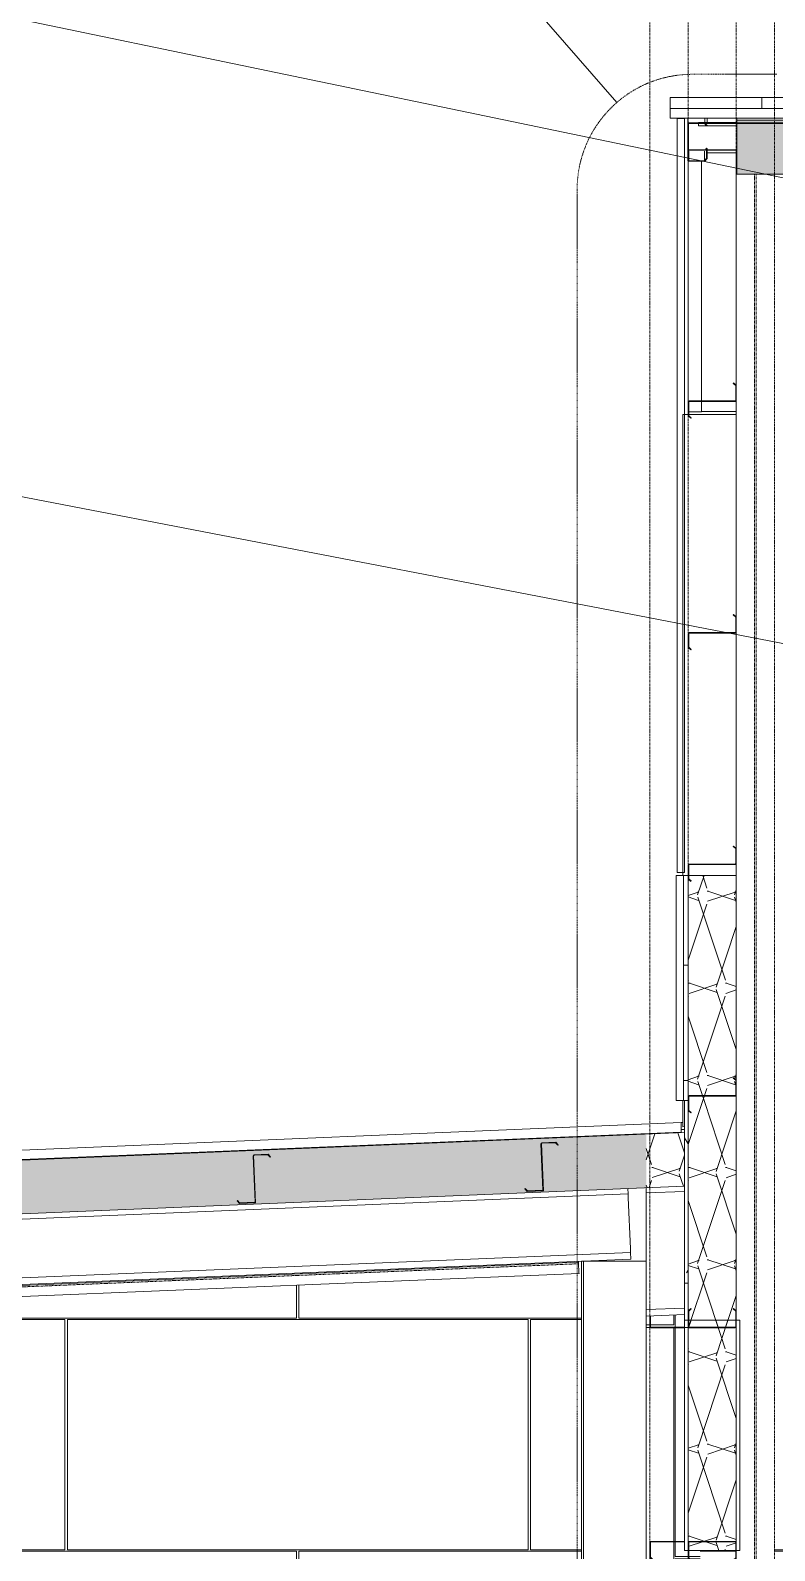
# Model space of a CAD drawing. Header units: inches. Extents: x 21386 to 98862, y -290 to 853.
# Drawn here: x 22644.3 to 22799.4, y 98.2 to 415 of the extents above; entities that cross this region are included whole.
import ezdxf

# ---------------------------------------------------------------- set-up
doc = ezdxf.new("R2010")
doc.units = ezdxf.units.IN
doc.header["$MEASUREMENT"] = 0
for name, pattern in [('Dash Dot 3_16_', [0.3125, 0.1875, -0.0625, 0, -0.0625]), ('Grid Line 1_2_', [0.875, 0.5, -0.125, 0.125, -0.125]), ('Hidden 1_8_', [0.1875, 0.125, -0.0625])]:
    doc.linetypes.add(name, pattern=pattern)
for name, color, linetype, lineweight in [('A-ANNO-IDEN', 131, 'Continuous', 9), ('A-ANNO-SYMB', 150, 'Continuous', 9), ('A-CLNG', 13, 'Continuous', 13), ('A-CLNG-PATT', 13, 'Continuous', 25), ('A-GLAZ-CWMG', 51, 'Continuous', 13), ('A-ROOF', 132, 'Continuous', 13), ('A-ROOF-PATT', 132, 'Continuous', 13), ('A-WALL', 113, 'Continuous', 13), ('A-WALL-PATT', 111, 'Continuous', 25), ('I-WALL', 2, 'Continuous', 13), ('S-BEAM', 12, 'Continuous', 13), ('S-COLS', 52, 'Continuous', 13), ('S-GRID', 1, 'Continuous', 9)]:
    doc.layers.add(name, color=color, linetype=linetype, lineweight=lineweight)
pattern_1 = [(45, (22097.104, 100.19), (-19.00703, 19.00703), []), (45, (22097.104, 128.99), (-19.00703, 19.00703), [])]
pattern_2 = [(161.57, (22098.064, 101.149), (-7.6802237, -0.0009796), [0, -54.643, 6.067, 0]), (18.43, (22096.144, 101.149), (-7.6802237, 0.0009796), [0, -54.643, 6.067, 0]), (108.43, (22098.064, 101.149), (3.8382953, -19.2013653), [18.211, -42.499]), (71.57, (22096.144, 101.149), (3.8382953, 19.2013653), [18.211, -42.499])]

# ---------------------------------------------------------------- blocks, each defined once
blk = doc.blocks.new('W-Wide Flange - 2_-3_ deep-1401636-Building Section - East_West looking North')
at = {"layer": 'S-BEAM', "color": 8, "lineweight": 9}
for p, q in [((22772.64, 173.87), (22772.64, 172.76)), ((22772.64, 172.76), (22780.64, 173.1)), ((22772.64, 171.87), (22772.64, 149.35)), ((22772.64, 148.46), (22780.64, 148.79)), ((22772.64, 148.46), (22772.64, 147.1)), ((22772.64, 147.1), (22780.64, 147.43))]:
    blk.add_line(p, q, dxfattribs=at)
at = {"layer": 'S-BEAM', "color": 8, "lineweight": 9, "flags": 128}
for points in [[(22772.64, 172.76), (22772.64, 172.74), (22772.64, 172.67), (22772.64, 172.57), (22772.64, 172.43), (22772.64, 172.26), (22772.64, 172.07), (22772.64, 171.87)], [(22772.64, 149.35), (22772.64, 149.15), (22772.64, 148.97), (22772.64, 148.8), (22772.64, 148.66), (22772.64, 148.55), (22772.64, 148.48), (22772.64, 148.46)]]:
    blk.add_lwpolyline(points, dxfattribs=at)
blk = doc.blocks.new('Girt_C - 10_D-1401750-Building Section - East_West looking North')
at = {"layer": 'S-BEAM', "lineweight": 9}
h = blk.add_hatch(dxfattribs=at)
h.set_pattern_fill('FP_1', color=8, style=0, pattern_type=2)
h.set_pattern_definition(pattern_1)
h.paths.add_polyline_path([(22781.97, 96.2), (22782.04, 96.28), (22781.5, 96.73), (22781.5, 100), (22781.39, 99.99), (22781.39, 96.68)], flags=0)
h.paths.add_polyline_path([(22790.82, 96.2), (22791.39, 96.68), (22791.39, 99.99), (22791.28, 100), (22791.28, 96.73), (22790.75, 96.28)], flags=0)
h.paths.add_polyline_path([(22784.52, 100.07), (22791.2, 100.07), (22791.2, 100.18), (22781.58, 100.18), (22781.58, 100.07)], flags=0)
at = {"layer": 'S-BEAM', "color": 7}
for p, q in [((22781.39, 99.99), (22781.39, 96.68)), ((22781.5, 96.73), (22781.5, 100)), ((22791.2, 100.18), (22781.58, 100.18)), ((22781.58, 100.07), (22791.2, 100.07)), ((22791.28, 100), (22791.28, 96.73)), ((22791.39, 96.68), (22791.39, 99.99)), ((22781.39, 96.68), (22781.97, 96.2)), ((22781.5, 96.73), (22782.04, 96.28)), ((22781.97, 96.2), (22782.04, 96.28)), ((22791.28, 96.73), (22790.75, 96.28)), ((22790.75, 96.28), (22790.82, 96.2)), ((22791.39, 96.68), (22790.82, 96.2))]:
    blk.add_line(p, q, dxfattribs=at)
for centre, radius, start, end in [((22781.58, 99.99), 0.188, 90, 180), ((22781.58, 99.99), 0.0782, 90, 176.9576), ((22791.2, 99.99), 0.188, 0, 90), ((22791.2, 99.99), 0.0782, 2.1227, 90)]:
    blk.add_arc(centre, radius, start, end, dxfattribs=at)
blk = doc.blocks.new('Girt_C - 8_D-1987918-Building Section - East_West looking North')
at = {"layer": 'S-BEAM', "color": 8, "lineweight": 9}
for p, q in [((22781.39, 395.55), (22781.39, 395.69)), ((22785.06, 390.13), (22781.44, 390.13)), ((22785, 390.06), (22781.44, 390.06)), ((22791.52, 390.13), (22785.32, 390.13)), ((22791.52, 390.06), (22785.32, 390.06)), ((22791.52, 389.49), (22785.32, 389.49))]:
    blk.add_line(p, q, dxfattribs=at)
blk = doc.blocks.new('Rectangular Mullion - Profile_Polycarbonate_Upper and left-1766189-Building Section - East_West looking North')
at = {"layer": 'A-GLAZ-CWMG', "color": 8, "lineweight": 9}
for p, q in [((22781.39, 337.61), (22781.39, 387.92)), ((22784.14, 387.74), (22784.14, 337.8)), ((22784.14, 337.69), (22784.14, 335.52)), ((22784.14, 335.52), (22781.5, 335.52))]:
    blk.add_line(p, q, dxfattribs=at)
blk = doc.blocks.new('W-Wide Flange - 1_-5_-1401438-Building Section - East_West looking North')
at = {"layer": 'S-BEAM', "color": 8, "lineweight": 9}
for p, q in [((22557.58, 163.8), (22768.86, 172.6)), ((22768.82, 173.71), (22768.86, 172.6)), ((22768.86, 172.6), (22768.9, 171.72)), ((22768.9, 171.72), (22769.34, 161.22)), ((22557.58, 151.51), (22769.38, 160.34)), ((22557.58, 150.15), (22769.43, 158.98)), ((22769.34, 161.22), (22769.38, 160.34)), ((22769.38, 160.34), (22769.43, 158.98))]:
    blk.add_line(p, q, dxfattribs=at)
blk = doc.blocks.new('Girt_Z - 10_D-1390501-Building Section - East_West looking North')
at = {"layer": 'S-BEAM', "lineweight": 9}
h = blk.add_hatch(dxfattribs=at)
h.set_pattern_fill('FP_1', color=8, style=0, pattern_type=2)
h.set_pattern_definition(pattern_1)
h.paths.add_polyline_path([(22747.83, 173.09), (22751.21, 173.23), (22751.02, 173.33), (22747.88, 173.2), (22747.41, 173.72), (22747.33, 173.64)], flags=0)
h.paths.add_polyline_path([(22751.21, 173.23), (22750.8, 183.03), (22750.69, 183.03), (22751.09, 173.41)], flags=0)
h.paths.add_polyline_path([(22754.23, 182.72), (22754.31, 182.79), (22753.8, 183.35), (22750.87, 183.22), (22750.87, 183.12), (22753.76, 183.24)], flags=0)
at = {"layer": 'S-BEAM', "color": 7}
for p, q in [((22750.69, 183.03), (22751.09, 173.41)), ((22751.21, 173.23), (22750.8, 183.03)), ((22753.8, 183.35), (22750.87, 183.22)), ((22750.87, 183.12), (22753.76, 183.24)), ((22753.76, 183.24), (22754.23, 182.72)), ((22753.8, 183.35), (22754.31, 182.79)), ((22754.23, 182.72), (22754.31, 182.79)), ((22747.41, 173.72), (22747.33, 173.64)), ((22747.33, 173.64), (22747.83, 173.09)), ((22747.88, 173.2), (22747.41, 173.72)), ((22747.83, 173.09), (22751.21, 173.23)), ((22751.02, 173.33), (22747.88, 173.2))]:
    blk.add_line(p, q, dxfattribs=at)
for centre, radius, start, end in [((22750.87, 183.04), 0.187, 92.3859, 182.3859), ((22750.87, 183.04), 0.0782, 94.5087, 182.3859), ((22751.01, 173.41), 0.0782, 275.4283, 2.3859)]:
    blk.add_arc(centre, radius, start, end, dxfattribs=at)
blk = doc.blocks.new('Girt_Z - 10_D-V15-Building Section - East_West looking North')
at = {"layer": 'S-BEAM', "color": 7}
for p, q in [((22693.85, 180.85), (22690.92, 180.73)), ((22690.92, 180.62), (22693.81, 180.74)), ((22693.81, 180.74), (22694.28, 180.22)), ((22693.85, 180.85), (22694.36, 180.3)), ((22690.74, 180.53), (22691.14, 170.92)), ((22691.26, 170.73), (22690.85, 180.54)), ((22694.28, 180.22), (22694.36, 180.3)), ((22687.46, 171.22), (22687.38, 171.15)), ((22687.38, 171.15), (22687.89, 170.59)), ((22687.93, 170.7), (22687.46, 171.22)), ((22687.89, 170.59), (22691.26, 170.73)), ((22691.07, 170.83), (22687.93, 170.7))]:
    blk.add_line(p, q, dxfattribs=at)
for centre, radius, start, end in [((22690.93, 180.54), 0.187, 92.3859, 182.3859), ((22690.93, 180.54), 0.0782, 94.5087, 182.3859), ((22691.06, 170.91), 0.0782, 275.4283, 2.3859)]:
    blk.add_arc(centre, radius, start, end, dxfattribs=at)
blk = doc.blocks.new('Girt_Z - 10_D-1351983-Building Section - East_West looking North')
at = {"layer": 'S-BEAM', "lineweight": 9}
h = blk.add_hatch(dxfattribs=at)
h.set_pattern_fill('FP_1', color=8, style=0, pattern_type=2)
h.set_pattern_definition(pattern_1)
h.paths.add_polyline_path([(22784.52, 395.63), (26270.39, 395.63), (26270.39, 395.74), (22783.52, 395.74), (22783.52, 395.63)], flags=0)
at = {"layer": 'S-BEAM', "color": 8, "lineweight": 9}
for p, q in [((22783.52, 395.74), (22783.52, 395.78)), ((22791.52, 395.78), (22783.52, 395.78)), ((22783.52, 395.15), (22783.52, 395.63)), ((22783.52, 395.15), (22785.19, 395.15)), ((22785.3, 395.15), (22791.52, 395.15))]:
    blk.add_line(p, q, dxfattribs=at)
at = {"layer": 'S-BEAM', "color": 7}
for p, q in [((22783.52, 395.63), (22783.52, 395.74)), ((26270.39, 395.74), (22783.52, 395.74)), ((26270.39, 395.63), (22783.52, 395.63))]:
    blk.add_line(p, q, dxfattribs=at)
blk = doc.blocks.new('W-Wide Flange-Column - B1_G-1528735-Building Section - East_West looking North')
at = {"layer": 'S-COLS', "color": 8, "linetype": 'Hidden 1_8_', "lineweight": 9}
for p, q in [((22795.23, 0), (22795.23, 385.02)), ((22795.55, 385.02), (22795.55, 0))]:
    blk.add_line(p, q, dxfattribs=at)
blk = doc.blocks.new('Girt_Z - 8_D-1790251-Building Section - East_West looking North')
at = {"layer": 'S-BEAM', "color": 8, "lineweight": 9}
for p, q in [((22780.64, 100.18), (22773.39, 100.18)), ((22773.39, 100.18), (22773.39, 96.8)), ((22773.5, 96.86), (22773.5, 100)), ((22773.58, 100.07), (22780.64, 100.07)), ((22773.39, 96.8), (22773.96, 96.32)), ((22774.04, 96.41), (22773.5, 96.86)), ((22773.96, 96.32), (22774.04, 96.41))]:
    blk.add_line(p, q, dxfattribs=at)
blk.add_arc((22773.58, 99.99), 0.0782, 90, 176.9576, dxfattribs=at)
blk = doc.blocks.new('Girt_C - 10_D-1401751-Building Section - East_West looking North')
at = {"layer": 'S-BEAM', "color": 7}
for p, q in [((22781.39, 148.19), (22781.97, 148.67)), ((22781.39, 144.88), (22781.39, 148.19)), ((22781.5, 148.14), (22782.04, 148.59)), ((22781.5, 148.14), (22781.5, 144.87)), ((22781.97, 148.67), (22782.04, 148.59)), ((22790.75, 148.59), (22790.82, 148.67)), ((22791.28, 148.14), (22790.75, 148.59)), ((22791.39, 148.19), (22790.82, 148.67)), ((22791.28, 144.87), (22791.28, 148.14)), ((22791.39, 148.19), (22791.39, 144.88)), ((22781.58, 144.8), (22791.2, 144.8)), ((22791.2, 144.69), (22781.58, 144.69))]:
    blk.add_line(p, q, dxfattribs=at)
for centre, radius, start, end in [((22781.58, 144.88), 0.188, 180, 270), ((22781.58, 144.88), 0.0782, 183.0424, 270), ((22791.2, 144.88), 0.188, 270, 0), ((22791.2, 144.88), 0.0782, 270, 357.8773)]:
    blk.add_arc(centre, radius, start, end, dxfattribs=at)
blk = doc.blocks.new('Girt_Z - 10_D-1255199-Building Section - East_West looking North')
at = {"layer": 'S-BEAM', "color": 7}
for p, q in [((22790.74, 196.71), (22790.81, 196.79)), ((22791.28, 196.26), (22790.74, 196.71)), ((22790.81, 196.79), (22791.39, 196.31)), ((22791.28, 193.12), (22791.28, 196.26)), ((22791.39, 196.31), (22791.39, 192.94)), ((22781.39, 189.92), (22781.39, 192.86)), ((22781.5, 192.86), (22781.5, 189.97)), ((22781.58, 193.05), (22791.2, 193.05)), ((22791.39, 192.94), (22781.58, 192.94)), ((22781.39, 189.92), (22781.96, 189.44)), ((22781.5, 189.97), (22782.03, 189.52)), ((22782.03, 189.52), (22781.96, 189.44))]:
    blk.add_line(p, q, dxfattribs=at)
for centre, radius, start, end in [((22781.58, 192.86), 0.188, 90, 180), ((22781.58, 192.86), 0.0782, 90, 177.8773), ((22791.2, 193.13), 0.0782, 270, 356.9576)]:
    blk.add_arc(centre, radius, start, end, dxfattribs=at)
blk = doc.blocks.new('Girt_Z - 10_D-1254871-Building Section - East_West looking North')
at = {"layer": 'S-BEAM', "color": 7}
for p, q in [((22790.75, 244.96), (22790.82, 245.04)), ((22791.28, 244.51), (22790.75, 244.96)), ((22790.82, 245.04), (22791.39, 244.56)), ((22791.28, 241.37), (22791.28, 244.51)), ((22791.39, 244.56), (22791.39, 241.19)), ((22781.39, 238.17), (22781.39, 241.11)), ((22781.5, 241.11), (22781.5, 238.22)), ((22781.58, 241.3), (22791.2, 241.3)), ((22791.39, 241.19), (22781.58, 241.19)), ((22781.39, 238.17), (22781.96, 237.69)), ((22781.5, 238.22), (22782.04, 237.77)), ((22782.04, 237.77), (22781.96, 237.69))]:
    blk.add_line(p, q, dxfattribs=at)
for centre, radius, start, end in [((22781.58, 241.11), 0.188, 90, 180), ((22781.58, 241.11), 0.0782, 90, 177.8773), ((22791.2, 241.38), 0.0782, 270, 356.9576)]:
    blk.add_arc(centre, radius, start, end, dxfattribs=at)
blk = doc.blocks.new('Girt_Z - 10_D-1249026-Building Section - East_West looking North')
at = {"layer": 'S-BEAM', "lineweight": 9}
h = blk.add_hatch(dxfattribs=at)
h.set_pattern_fill('FP_1', color=8, style=0, pattern_type=2)
h.set_pattern_definition(pattern_1)
h.paths.add_polyline_path([(22781.96, 334.19), (22782.04, 334.27), (22781.5, 334.72), (22781.5, 337.61), (22781.39, 337.61), (22781.39, 334.67)], flags=0)
h.paths.add_polyline_path([(22791.39, 337.69), (22791.39, 341.06), (22790.82, 341.54), (22790.75, 341.46), (22791.28, 341.01), (22791.28, 337.87)], flags=0)
h.paths.add_polyline_path([(22791.39, 337.69), (22791.2, 337.8), (22781.58, 337.8), (22781.58, 337.69), (22784.52, 337.69)], flags=0)
at = {"layer": 'S-BEAM', "color": 7}
for p, q in [((22790.75, 341.46), (22790.82, 341.54)), ((22791.28, 341.01), (22790.75, 341.46)), ((22790.82, 341.54), (22791.39, 341.06)), ((22791.28, 337.87), (22791.28, 341.01)), ((22791.39, 341.06), (22791.39, 337.69)), ((22781.39, 334.67), (22781.39, 337.61)), ((22781.5, 337.61), (22781.5, 334.72)), ((22781.58, 337.8), (22791.2, 337.8)), ((22791.39, 337.69), (22781.58, 337.69)), ((22781.39, 334.67), (22781.96, 334.19)), ((22781.5, 334.72), (22782.04, 334.27)), ((22782.04, 334.27), (22781.96, 334.19))]:
    blk.add_line(p, q, dxfattribs=at)
for centre, radius, start, end in [((22781.58, 337.61), 0.188, 90, 180), ((22781.58, 337.61), 0.0782, 90, 177.8773), ((22791.2, 337.88), 0.0782, 270, 356.9576)]:
    blk.add_arc(centre, radius, start, end, dxfattribs=at)
blk = doc.blocks.new('Girt_C - 8_D-1405507-Building Section - East_West looking North')
at = {"layer": 'S-BEAM', "lineweight": 9}
h = blk.add_hatch(dxfattribs=at)
h.set_pattern_fill('FP_1', color=8, style=0, pattern_type=2)
h.set_pattern_definition(pattern_1)
h.paths.add_polyline_path([(22784.84, 387.74), (22785.32, 388.31), (22785.23, 388.38), (22784.78, 387.84), (22781.52, 387.84), (22781.52, 387.74), (22784.52, 387.74)], flags=0)
h.paths.add_polyline_path([(22781.44, 387.92), (22781.44, 395.55), (22781.34, 395.55), (22781.34, 387.92)], flags=0)
h.paths.add_polyline_path([(22785.23, 395.1), (22785.32, 395.17), (22784.84, 395.74), (22781.52, 395.74), (22781.52, 395.63), (22784.78, 395.63)], flags=0)
at = {"layer": 'S-BEAM', "color": 8, "lineweight": 9}
for p, q in [((22781.34, 396.74), (22781.34, 395.55)), ((22784.84, 395.74), (22784.84, 396.74)), ((22785.32, 396.74), (22785.32, 395.78)), ((22781.52, 395.74), (22781.52, 395.63)), ((22781.52, 389.81), (22781.52, 387.84)), ((22784.78, 387.84), (22784.78, 389.81)), ((22784.97, 390.13), (22785.23, 390.45)), ((22785.23, 390.45), (22785.32, 390.38)), ((22785.23, 390.45), (22785.23, 388.38)), ((22785.32, 390.38), (22785.32, 388.31))]:
    blk.add_line(p, q, dxfattribs=at)
at = {"layer": 'S-BEAM', "color": 7}
for p, q in [((22781.34, 395.55), (22781.34, 387.92)), ((22781.44, 387.92), (22781.44, 395.55)), ((22784.84, 395.74), (22781.52, 395.74)), ((22781.52, 395.63), (22784.78, 395.63)), ((22784.78, 395.63), (22785.23, 395.1)), ((22784.84, 395.74), (22785.32, 395.17)), ((22785.23, 395.1), (22785.32, 395.17)), ((22784.78, 387.84), (22781.52, 387.84)), ((22781.52, 387.74), (22784.84, 387.74)), ((22784.78, 387.84), (22785.23, 388.38)), ((22784.84, 387.74), (22785.32, 388.31)), ((22785.32, 388.31), (22785.23, 388.38))]:
    blk.add_line(p, q, dxfattribs=at)
at = {"layer": 'S-BEAM', "color": 7, "flags": 128}
for points in [[(22781.52, 395.74), (22781.45, 395.73), (22781.39, 395.69), (22781.35, 395.63), (22781.34, 395.55)], [(22781.44, 395.55), (22781.45, 395.59), (22781.48, 395.62), (22781.52, 395.63)], [(22781.34, 387.92), (22781.35, 387.85), (22781.39, 387.79), (22781.45, 387.75), (22781.52, 387.74)], [(22781.52, 387.84), (22781.48, 387.86), (22781.45, 387.88), (22781.44, 387.92)]]:
    blk.add_lwpolyline(points, dxfattribs=at)
blk = doc.blocks.new('Girt_Z - 10_D-1772654-Building Section - East_West looking North')
at = {"layer": 'S-BEAM', "lineweight": 9}
h = blk.add_hatch(dxfattribs=at)
h.set_pattern_fill('FP_1', color=8, style=0, pattern_type=2)
h.set_pattern_definition(pattern_1)
h.paths.add_polyline_path([(22781.96, 285.94), (22782.03, 286.02), (22781.5, 286.47), (22781.5, 289.36), (22781.39, 289.36), (22781.39, 286.42)], flags=0)
h.paths.add_polyline_path([(22791.39, 289.44), (22791.39, 292.81), (22790.81, 293.29), (22790.74, 293.21), (22791.28, 292.76), (22791.28, 289.62)], flags=0)
h.paths.add_polyline_path([(22791.39, 289.44), (22791.2, 289.55), (22781.58, 289.55), (22781.58, 289.44), (22784.52, 289.44)], flags=0)
at = {"layer": 'S-BEAM', "color": 7}
for p, q in [((22790.74, 293.21), (22790.81, 293.29)), ((22791.28, 292.76), (22790.74, 293.21)), ((22790.81, 293.29), (22791.39, 292.81)), ((22791.28, 289.62), (22791.28, 292.76)), ((22791.39, 292.81), (22791.39, 289.44)), ((22781.39, 286.42), (22781.39, 289.36)), ((22781.5, 289.36), (22781.5, 286.47)), ((22781.58, 289.55), (22791.2, 289.55)), ((22791.39, 289.44), (22781.58, 289.44)), ((22781.39, 286.42), (22781.96, 285.94)), ((22781.5, 286.47), (22782.03, 286.02)), ((22782.03, 286.02), (22781.96, 285.94))]:
    blk.add_line(p, q, dxfattribs=at)
for centre, radius, start, end in [((22781.58, 289.36), 0.188, 90, 180), ((22781.58, 289.36), 0.0782, 90, 177.8773), ((22791.2, 289.63), 0.0782, 270, 356.9576)]:
    blk.add_arc(centre, radius, start, end, dxfattribs=at)
blk = doc.blocks.new('L-Angle - L2-1_2X1-1_2X3_16-1401102-Building Section - East_West looking North')
at = {"layer": 'S-BEAM', "color": 8, "lineweight": 9}
for p, q in [((22758.54, 158.52), (22758.54, 158.34)), ((22559.63, 150.05), (22758.54, 158.34)), ((22559.73, 147.74), (22758.64, 156.02)), ((22559.73, 147.74), (22758.64, 156.02)), ((22758.54, 158.34), (22758.55, 158.15)), ((22758.55, 158.15), (22758.63, 156.21)), ((22758.63, 156.21), (22758.64, 156.02)), ((22559.63, 150.05), (22559.63, 150.23)), ((22559.64, 149.86), (22559.63, 150.05)), ((22559.72, 147.92), (22559.64, 149.86)), ((22559.73, 147.74), (22559.72, 147.92))]:
    blk.add_line(p, q, dxfattribs=at)
at = {"layer": 'S-BEAM', "color": 8, "linetype": 'Hidden 1_8_', "lineweight": 9}
blk.add_line((22559.65, 149.74), (22758.56, 158.02), dxfattribs=at)
blk = doc.blocks.new('Girt_Z - 8_D-1790350-Building Section - East_West looking North')
at = {"layer": 'S-BEAM', "color": 8, "lineweight": 9}
for p, q in [((22773.39, 147.13), (22773.39, 144.88)), ((22773.5, 144.87), (22773.5, 147.14)), ((22780.64, 144.8), (22773.58, 144.8)), ((22773.58, 144.69), (22780.64, 144.69))]:
    blk.add_line(p, q, dxfattribs=at)
for radius, start in [(0.188, 180), (0.0782, 182.1227)]:
    blk.add_arc((22773.58, 144.88), radius, start, 270, dxfattribs=at)

msp = doc.modelspace()

# ---------------------------------------------------------------- hatches: boundary and pattern name
at = {"layer": 'A-CLNG-PATT', "lineweight": 9}
h = msp.add_hatch(dxfattribs=at)
h.set_pattern_fill('FP_5', color=8, style=0, pattern_type=2)
h.set_pattern_definition(pattern_2)
h.paths.add_polyline_path([(26281.39, 385.02), (26281.39, 396.28), (22791.52, 396.28), (22791.52, 385.02), (26276.25, 385.02)], flags=0)
h = msp.add_hatch(dxfattribs=at)
h.set_pattern_fill('FP_5', color=8, style=0, pattern_type=2)
h.set_pattern_definition(pattern_2)
h.paths.add_polyline_path([(22061.62, 144.24), (22772.64, 173.87), (22772.64, 185), (22061.62, 155.38)], flags=0)
h = msp.add_hatch(dxfattribs=at)
h.set_pattern_fill('FP_5', color=8, style=0, pattern_type=2)
h.set_pattern_definition(pattern_2)
h.paths.add_polyline_path([(22772.64, 173.87), (22780.64, 174.2), (22780.64, 185.34), (22772.64, 185), (22772.64, 177.18)], flags=0)
at = {"layer": 'A-ROOF-PATT', "lineweight": 9}
h = msp.add_hatch(dxfattribs=at)
h.set_pattern_fill('FP_3', color=8, style=0, pattern_type=2)
h.set_pattern_definition([(90, (-1.735, 1279.445), (-36.188, 2e-15), [])])
h.paths.add_polyline_path([(26284.39, 398.74), (26284.39, 401.03), (22777.64, 401.03), (22777.64, 398.74), (26276.25, 398.74)], flags=0)
at = {"layer": 'A-WALL-PATT', "lineweight": 9}
h = msp.add_hatch(dxfattribs=at)
h.set_pattern_fill('FP_11', color=8, style=0, pattern_type=2)
h.set_pattern_definition([(90, (26281.328, 0), (-19.685, 1e-15), [])])
h.paths.add_polyline_path([(22791.39, 337.69), (22791.28, 337.87), (22791.22, 341.06), (22790.75, 341.46), (22790.82, 341.54), (22791.39, 341.06), (22791.39, 388.92), (22791.52, 388.92), (22791.52, 389.49), (22785.32, 389.49), (22785.23, 388.21), (22784.78, 387.74), (22784.14, 387.74), (22784.14, 337.8), (22791.28, 337.75)], flags=0)
h.paths.add_polyline_path([(22784.14, 335.58), (22791.39, 335.58), (22791.39, 337.69), (22784.14, 337.69)], flags=0)
h.paths.add_polyline_path([(26259.39, 341.54), (26259.39, 385.02), (25985.89, 385.02), (25985.89, 341.54), (26223.61, 341.54)], flags=0)
h.paths.add_polyline_path([(25942.87, 341.54), (25975.89, 341.54), (25975.89, 385.02), (25696.39, 385.02), (25696.39, 341.54), (25802.5, 341.54)], flags=0)
h.paths.add_polyline_path([(23626.75, 341.54), (23629.22, 341.54), (23659.89, 382.75), (23659.89, 385.02), (23380.39, 385.02), (23380.39, 383.17), (23411.37, 341.54), (23608.97, 341.54)], flags=0)
h.paths.add_polyline_path([(25686.39, 341.54), (25686.39, 385.02), (25406.89, 385.02), (25406.89, 341.54), (25662.13, 341.54)], flags=0)
h.paths.add_polyline_path([(23696.93, 341.54), (23949.39, 341.54), (23949.39, 385.02), (23669.89, 385.02), (23669.89, 341.54)], flags=0)
h.paths.add_polyline_path([(23659.89, 341.54), (23659.89, 381.08), (23630.47, 341.54)], flags=0)
h.paths.add_polyline_path([(25396.89, 341.54), (25396.89, 385.02), (25117.39, 385.02), (25117.39, 341.54), (25241.01, 341.54)], flags=0)
h.paths.add_polyline_path([(22799.39, 341.54), (23080.89, 341.54), (23080.89, 385.02), (22799.39, 385.02), (22799.39, 381.62)], flags=0)
h.paths.add_polyline_path([(25107.39, 341.54), (25107.39, 385.02), (24827.89, 385.02), (24827.89, 341.54), (25100.64, 341.54)], flags=0)
h.paths.add_polyline_path([(23090.89, 341.54), (23370.39, 341.54), (23370.39, 385.02), (23090.89, 385.02), (23090.89, 381.62)], flags=0)
h.paths.add_polyline_path([(23380.39, 341.54), (23410.13, 341.54), (23380.39, 381.5), (23380.39, 380.65)], flags=0)
h.paths.add_polyline_path([(24787.28, 341.54), (24817.89, 382.68), (24817.89, 385.02), (24538.39, 385.02), (24538.39, 383.1), (24569.32, 341.54), (24786.79, 341.54)], flags=0)
h.paths.add_polyline_path([(24788.52, 341.54), (24817.89, 341.54), (24817.89, 381)], flags=0)
h.paths.add_polyline_path([(23959.39, 341.54), (24238.89, 341.54), (24238.89, 385.02), (23959.39, 385.02), (23959.39, 381.62)], flags=0)
h.paths.add_polyline_path([(24567.58, 341.54), (24568.07, 341.54), (24538.39, 381.42), (24538.39, 341.54), (24539.16, 341.54)], flags=0)
h.paths.add_polyline_path([(24528.39, 341.54), (24528.39, 385.02), (24248.89, 385.02), (24248.89, 341.54), (24398.79, 341.54)], flags=0)
h = msp.add_hatch(dxfattribs=at)
h.set_pattern_fill('FP_6', color=8, style=0, pattern_type=2)
h.set_pattern_definition([(0, (22097.104, 100.19), (0, 24), []), (90, (22097.104, 100.19), (-24, 1e-15), [])])
h.paths.add_polyline_path([(22781.39, 192), (22781.39, 238.94), (22780.39, 238.94), (22780.39, 192), (22780.64, 192)], flags=0)
h = msp.add_hatch(dxfattribs=at)
h.set_pattern_fill('FP_5', color=8, style=0, pattern_type=2)
h.set_pattern_definition(pattern_2)
h.paths.add_polyline_path([(22791.39, 192), (22791.39, 238.94), (22781.39, 238.94), (22781.39, 192), (22784.52, 192)], flags=0)
h = msp.add_hatch(dxfattribs=at)
h.set_pattern_fill('FP_4', color=8, style=0, pattern_type=2)
h.set_pattern_definition([(0, (22097.104, 100.189), (30.72, 7.68), [2.534, -20.506, 2.534, -20.506, -122.88]), (0, (22097.104, 100.189), (30.72, 7.68), [-46.08, 2.534, -43.546, 2.534, -20.506, -53.76]), (0, (22097.104, 100.189), (30.72, 7.68), [-115.2, 2.534, -12.826, 2.534, -35.866]), (120, (22108.624, 104.029), (-22.011075, 22.7643), [2.534, -20.506, 2.534, -20.506, -122.88]), (120, (22108.624, 104.029), (-22.011075, 22.7643), [-46.08, 2.534, -43.546, 2.534, -20.506, -53.76]), (120, (22108.624, 104.029), (-22.011075, 22.7643), [-115.2, 2.534, -12.826, 2.534, -35.866]), (240, (22112.464, 119.389), (-8.708925, -30.4443), [2.534, -20.506, 2.534, -20.506, -122.88]), (240, (22112.464, 119.389), (-8.708925, -30.4443), [-46.08, 2.534, -43.546, 2.534, -20.506, -53.76]), (240, (22112.464, 119.389), (-8.708925, -30.4443), [-115.2, 2.534, -12.826, 2.534, -35.866])])
h.paths.add_polyline_path([(22781.39, 144.75), (22781.39, 192), (22780.64, 192), (22780.64, 144.75)], flags=0)
h = msp.add_hatch(dxfattribs=at)
h.set_pattern_fill('FP_5', color=8, style=0, pattern_type=2)
h.set_pattern_definition(pattern_2)
h.paths.add_polyline_path([(22784.52, 144.75), (22791.39, 144.75), (22791.39, 192), (22781.39, 192), (22781.39, 144.75)], flags=0)
h = msp.add_hatch(dxfattribs=at)
h.set_pattern_fill('FP_12', color=8, style=0, pattern_type=2)
h.set_pattern_definition([(90, (22458.39, 98.25), (-193, -193), [48, -145]), (180, (22458.39, 98.25), (-2e-14, -193), [96, -97]), (270, (22362.39, 146.25), (-193, -193), [48, -145]), (180, (22458.39, 146.25), (-2e-14, -193), [96, -97]), (270, (22361.89, 146.25), (-193, -193), [48, -145]), (180, (22361.89, 146.25), (-2e-14, -193), [96, -97]), (90, (22265.89, 98.25), (-193, -193), [48, -145]), (180, (22361.89, 98.25), (-2e-14, -193), [96, -97]), (90, (22410.64, 146.5), (-193, -193), [48, -145]), (180, (22458.76, 146.5), (-2e-14, -193), [48.125, -144.875]), (180, (22458.76, 194.5), (-2e-14, -193), [48.125, -144.875]), (90, (22314.14, 146.5), (-193, -193), [48, -145]), (180, (22410.14, 146.5), (-2e-14, -193), [96, -97]), (270, (22410.14, 194.5), (-193, -193), [48, -145]), (180, (22410.14, 194.5), (-2e-14, -193), [96, -97]), (180, (22313.64, 146.5), (-2e-14, -193), [48, -145]), (270, (22313.64, 194.5), (-193, -193), [48, -145]), (180, (22313.64, 194.5), (-2e-14, -193), [48, -145]), (90, (22458.39, 194.75), (-193, -193), [48, -145]), (180, (22458.39, 194.75), (-2e-14, -193), [96, -97]), (270, (22362.39, 242.75), (-193, -193), [48, -145]), (180, (22458.39, 242.75), (-2e-14, -193), [96, -97]), (270, (22361.89, 242.75), (-193, -193), [48, -145]), (180, (22361.89, 242.75), (-2e-14, -193), [96, -97]), (90, (22265.89, 194.75), (-193, -193), [48, -145]), (180, (22361.89, 194.75), (-2e-14, -193), [96, -97]), (90, (22410.64, 243), (-193, -193), [48, -145]), (180, (22458.76, 243), (-2e-14, -193), [48.125, -144.875]), (180, (22458.76, 291), (-2e-14, -193), [48.125, -144.875]), (90, (22314.14, 243), (-193, -193), [48, -145]), (180, (22410.14, 243), (-2e-14, -193), [96, -97]), (270, (22410.14, 291), (-193, -193), [48, -145]), (180, (22410.14, 291), (-2e-14, -193), [96, -97]), (180, (22313.64, 243), (-2e-14, -193), [48, -145]), (270, (22313.64, 291), (-193, -193), [48, -145]), (180, (22313.64, 291), (-2e-14, -193), [48, -145])])
h.paths.add_polyline_path([(22759.14, 158.55), (22772.64, 158.55), (22772.64, 173.87), (22768.82, 173.71), (22769.35, 158.97), (22759.57, 158.57)], flags=0)
h.paths.add_polyline_path([(22559.14, 0), (22759.14, 0), (22759.14, 158.55), (22758.54, 158.47), (22758.63, 156.02), (22559.73, 147.79), (22559.63, 150.23), (22557.58, 150.15), (22557.58, 149.88), (22559.14, 149.88), (22559.14, 13.63)], flags=0)
h.paths.add_polyline_path([(22555.27, 175.95), (22772.64, 185), (22772.64, 185.13), (22555.27, 176.08)], flags=0)
h = msp.add_hatch(dxfattribs=at)
h.set_pattern_fill('FP_8', color=8, style=0, pattern_type=2)
h.set_pattern_definition([(0, (22778.51, 0.38), (-193, 193), [48, -145]), (90, (22778.51, 0.38), (-193, 1e-14), [96, -97]), (180, (22826.51, 96.38), (-193, 193), [48, -145]), (90, (22826.51, 0.38), (-193, 1e-14), [96, -97]), (180, (22826.51, 96.88), (-193, 193), [48, -145]), (90, (22826.51, 96.88), (-193, 1e-14), [96, -97]), (0, (22778.51, 192.88), (-193, 193), [48, -145]), (90, (22778.51, 96.88), (-193, 1e-14), [96, -97]), (0, (22826.76, 48.12), (-193, 193), [48, -145]), (90, (22826.76, 0), (-193, 1e-14), [48.125, -144.875]), (90, (22874.76, 0), (-193, 1e-14), [48.125, -144.875]), (0, (22826.76, 144.62), (-193, 193), [48, -145]), (90, (22826.76, 48.62), (-193, 1e-14), [96, -97]), (180, (22874.76, 48.62), (-193, 193), [48, -145]), (90, (22874.76, 48.62), (-193, 1e-14), [96, -97]), (90, (22826.76, 145.12), (-193, 1e-14), [48, -145]), (180, (22874.76, 145.12), (-193, 193), [48, -145]), (90, (22874.76, 145.12), (-193, 1e-14), [48, -145]), (0, (22875.01, 0.38), (-193, 193), [48, -145]), (90, (22875.01, 0.38), (-193, 1e-14), [96, -97]), (180, (22923.01, 96.38), (-193, 193), [48, -145]), (90, (22923.01, 0.38), (-193, 1e-14), [96, -97]), (180, (22923.01, 96.88), (-193, 193), [48, -145]), (90, (22923.01, 96.88), (-193, 1e-14), [96, -97]), (0, (22875.01, 192.88), (-193, 193), [48, -145]), (90, (22875.01, 96.88), (-193, 1e-14), [96, -97]), (0, (22923.26, 48.12), (-193, 193), [48, -145]), (90, (22923.26, 0), (-193, 1e-14), [48.125, -144.875]), (90, (22971.26, 0), (-193, 1e-14), [48.125, -144.875]), (0, (22923.26, 144.62), (-193, 193), [48, -145]), (90, (22923.26, 48.62), (-193, 1e-14), [96, -97]), (180, (22971.26, 48.62), (-193, 193), [48, -145]), (90, (22971.26, 48.62), (-193, 1e-14), [96, -97]), (90, (22923.26, 145.12), (-193, 1e-14), [48, -145]), (180, (22971.26, 145.12), (-193, 193), [48, -145]), (90, (22971.26, 145.12), (-193, 1e-14), [48, -145])])
h.paths.add_polyline_path([(22773.39, 100.18), (22773.5, 100), (22773.58, 96.79), (22774.04, 96.41), (22773.96, 96.32), (22773.39, 96.86), (22773.39, 100)], flags=0)
h.paths.add_polyline_path([(22783.89, 0), (22783.89, 98.25), (22781.5, 98.25), (22781.5, 96.73), (22782.04, 96.28), (22781.97, 96.2), (22781.39, 96.73), (22781.39, 98.25), (22780.64, 98.25), (22780.64, 100.07), (22773.5, 100.12), (22773.5, 100.18), (22780.64, 100.18), (22780.64, 144.69), (22773.58, 144.69), (22773.58, 144.8), (22780.64, 144.8), (22780.64, 147.43), (22773.5, 147.1), (22773.5, 144.87), (22773.39, 144.88), (22773.39, 147.13), (22772.64, 147.1), (22772.64, 0)], flags=0)
h.paths.add_polyline_path([(22772.64, 185), (22780.64, 185.34), (22780.64, 186), (22779.95, 186), (22779.95, 185.44), (22772.64, 185.13)], flags=0)
h = msp.add_hatch(dxfattribs=at)
h.set_pattern_fill('FP_5', color=8, style=0, pattern_type=2)
h.set_pattern_definition(pattern_2)
h.paths.add_polyline_path([(22791.39, 98.25), (22791.39, 146.25), (22781.39, 146.25), (22781.39, 98.25), (22784.52, 98.25)], flags=0)
h = msp.add_hatch(dxfattribs=at)
h.set_pattern_fill('FP_9', color=8, style=0, pattern_type=2)
h.set_pattern_definition([(90, (26077.14, 339.5), (-193, -193), [48, -145]), (180, (26077.14, 339.5), (-2e-14, -193), [96, -97]), (270, (25981.14, 387.5), (-193, -193), [48, -145]), (180, (26077.14, 387.5), (-2e-14, -193), [96, -97]), (270, (25980.64, 387.5), (-193, -193), [48, -145]), (180, (25980.64, 387.5), (-2e-14, -193), [96, -97]), (90, (25884.64, 339.5), (-193, -193), [48, -145]), (180, (25980.64, 339.5), (-2e-14, -193), [96, -97]), (90, (26029.39, 387.75), (-193, -193), [48, -145]), (180, (26077.51, 387.75), (-2e-14, -193), [48.125, -144.875]), (180, (26077.51, 435.75), (-2e-14, -193), [48.125, -144.875]), (90, (25932.89, 387.75), (-193, -193), [48, -145]), (180, (26028.89, 387.75), (-2e-14, -193), [96, -97]), (270, (26028.89, 435.75), (-193, -193), [48, -145]), (180, (26028.89, 435.75), (-2e-14, -193), [96, -97]), (180, (25932.39, 387.75), (-2e-14, -193), [48, -145]), (270, (25932.39, 435.75), (-193, -193), [48, -145]), (180, (25932.39, 435.75), (-2e-14, -193), [48, -145]), (90, (26077.14, 436), (-193, -193), [48, -145]), (180, (26077.14, 436), (-2e-14, -193), [96, -97]), (270, (25981.14, 484), (-193, -193), [48, -145]), (180, (26077.14, 484), (-2e-14, -193), [96, -97]), (270, (25980.64, 484), (-193, -193), [48, -145]), (180, (25980.64, 484), (-2e-14, -193), [96, -97]), (90, (25884.64, 436), (-193, -193), [48, -145]), (180, (25980.64, 436), (-2e-14, -193), [96, -97]), (90, (26029.39, 484.25), (-193, -193), [48, -145]), (180, (26077.51, 484.25), (-2e-14, -193), [48.125, -144.875]), (180, (26077.51, 532.25), (-2e-14, -193), [48.125, -144.875]), (90, (25932.89, 484.25), (-193, -193), [48, -145]), (180, (26028.89, 484.25), (-2e-14, -193), [96, -97]), (270, (26028.89, 532.25), (-193, -193), [48, -145]), (180, (26028.89, 532.25), (-2e-14, -193), [96, -97]), (180, (25932.39, 484.25), (-2e-14, -193), [48, -145]), (270, (25932.39, 532.25), (-193, -193), [48, -145]), (180, (25932.39, 532.25), (-2e-14, -193), [48, -145])])
h.paths.add_polyline_path([(22783.89, 0), (22791.39, 0), (22791.39, 96.68), (22790.82, 96.2), (22790.75, 96.28), (22791.28, 96.73), (22791.28, 98.25), (22783.89, 98.25), (22783.89, 13.63)], flags=0)
h.paths.add_polyline_path([(23072.77, 0), (23080.89, 0), (23080.89, 146.25), (23072.77, 146.25), (23072.77, 13.63)], flags=0)
h.paths.add_polyline_path([(24594.86, 0), (24594.86, 1), (24817.89, 1), (24817.89, 5.88), (24713.39, 146.25), (24643.17, 146.25), (24538.39, 5.46), (24538.39, 1), (24583.42, 1), (24583.42, 0), (24593.22, 0)], flags=0)
h.paths.add_polyline_path([(22928.77, 0), (22928.77, 146.25), (22799.39, 146.25), (22799.39, 0), (22844.77, 0), (22844.77, 99), (22922.77, 99), (22922.77, 0)], flags=0)
h.paths.add_polyline_path([(25802.5, 1), (25929.77, 1), (25929.77, 99), (25971.77, 99), (25971.77, 1), (25975.89, 1), (25975.89, 146.25), (25696.39, 146.25), (25696.39, 1)], flags=0)
h.paths.add_polyline_path([(25521.76, 1), (25686.39, 1), (25686.39, 146.25), (25658.17, 146.25), (25658.17, 114), (25627.65, 113.93), (25627.16, 113.11), (25627.01, 112.5), (25626.34, 108.24), (25626.11, 104.39), (25626.1, 101.31), (25618.17, 101.31), (25618.21, 105.63), (25617.95, 109.05), (25617.11, 113.3), (25616.6, 114), (25586.17, 114), (25586.17, 146.25), (25406.89, 146.25), (25406.89, 1)], flags=0)
h.paths.add_polyline_path([(25241.01, 1), (25396.89, 1), (25396.89, 146.25), (25117.39, 146.25), (25117.39, 1)], flags=0)
h.paths.add_polyline_path([(24827.89, 1), (25107.39, 1), (25107.39, 146.25), (24992.61, 146.25), (24992.61, 114), (24962.08, 113.93), (24961.57, 113.35), (24961.52, 113.28), (24960.68, 107.11), (24960.54, 104.58), (24960.53, 101.31), (24952.61, 101.31), (24952.65, 105.63), (24952.38, 109.05), (24951.54, 113.43), (24951.37, 113.58), (24951.05, 114), (24920.61, 114), (24920.61, 146.25), (24827.89, 146.25), (24827.89, 54.52)], flags=0)
h.paths.add_polyline_path([(24398.79, 1), (24528.39, 1), (24528.39, 146.25), (24248.89, 146.25), (24248.89, 1)], flags=0)
h.paths.add_polyline_path([(24118.05, 1), (24238.89, 1), (24238.89, 146.25), (23959.39, 146.25), (23959.39, 1)], flags=0)
h.paths.add_polyline_path([(23837.3, 1), (23949.39, 1), (23949.39, 146.25), (23669.89, 146.25), (23669.89, 1)], flags=0)
h.paths.add_polyline_path([(23659.89, 1), (23659.89, 5.96), (23555.45, 146.25), (23485.12, 146.25), (23380.39, 5.54), (23380.39, 1), (23605.87, 1)], flags=0)
h.paths.add_polyline_path([(23090.89, 1), (23370.39, 1), (23370.39, 146.25), (23090.89, 146.25), (23090.89, 13.63)], flags=0)
h.paths.add_polyline_path([(24538.39, 7.14), (24641.9, 146.25), (24538.39, 146.25), (24538.39, 49.2)], flags=0)
h.paths.add_polyline_path([(23380.39, 7.21), (23483.84, 146.25), (23380.39, 146.25), (23380.39, 10.33)], flags=0)
h.paths.add_polyline_path([(24817.89, 7.56), (24817.89, 146.25), (24714.67, 146.25), (24782.94, 54.52)], flags=0)
h.paths.add_polyline_path([(23659.89, 7.63), (23659.89, 146.25), (23556.72, 146.25), (23651.12, 19.41)], flags=0)

# ---------------------------------------------------------------- linework, layer by layer
at = {"layer": 'A-ANNO-IDEN', "color": 153}
for p, q in [((22895.86, 364.59), (21895.4, 572.4)), ((22869, 274.14), (21899.2, 461.28))]:
    msp.add_line(p, q, dxfattribs=at)
at = {"layer": 'A-ANNO-SYMB'}
msp.add_line((22766.5, 399.97), (22733.76, 437.59), dxfattribs=at)
at = {"layer": 'A-ANNO-SYMB', "linetype": 'Dash Dot 3_16_'}
for p, q in [((22799.86, 405.86), (22782.25, 405.86)), ((22758.25, 381.86), (22758.25, -31.35))]:
    msp.add_line(p, q, dxfattribs=at)
msp.add_arc((22782.25, 381.86), 24, 90, 180, dxfattribs=at)
at = {"layer": 'A-CLNG', "color": 8, "lineweight": 9}
msp.add_line((22791.52, 396.74), (22791.52, 396.28), dxfattribs=at)
at = {"layer": 'A-CLNG', "color": 7}
for p, q in [((22791.52, 396.28), (26281.39, 396.28)), ((22791.52, 396.28), (22791.52, 385.02)), ((26281.39, 385.02), (22791.52, 385.02)), ((22061.62, 155.38), (22780.64, 185.34)), ((22780.64, 185.34), (22780.64, 174.2)), ((22780.64, 174.2), (22557.58, 164.91))]:
    msp.add_line(p, q, dxfattribs=at)
at = {"layer": 'A-ROOF', "color": 8, "lineweight": 9}
for p, q in [((26284.39, 401.03), (22777.64, 401.03)), ((22777.64, 401.03), (22777.64, 398.74)), ((22779.95, 187.44), (22780.27, 187.45))]:
    msp.add_line(p, q, dxfattribs=at)
at = {"layer": 'A-ROOF', "color": 7}
for p, q in [((22777.64, 398.74), (26284.39, 398.74)), ((22777.64, 396.74), (22777.64, 398.74)), ((26271.39, 396.74), (22777.64, 396.74)), ((21994.89, 154.73), (22779.95, 187.44)), ((22779.95, 185.44), (22779.95, 187.44)), ((21994.89, 152.73), (22779.95, 185.44))]:
    msp.add_line(p, q, dxfattribs=at)
at = {"layer": 'A-WALL', "color": 7}
for p, q in [((22779.07, 239.56), (22779.07, 396.68)), ((22780.64, 396.68), (22779.07, 396.68)), ((22780.64, 239.56), (22780.64, 396.68)), ((22778.89, 238.94), (22778.89, 192)), ((22791.39, 238.94), (22778.89, 238.94)), ((22780.64, 239.56), (22779.07, 239.56)), ((22780.39, 238.94), (22780.39, 192)), ((22781.39, 238.94), (22781.39, 192)), ((22791.39, 192), (22791.39, 238.94)), ((22778.89, 192), (22781.39, 192)), ((22781.39, 192), (22781.39, 144.75)), ((22781.39, 146.25), (22781.39, 98.25)), ((22791.39, 146.25), (22791.39, 98.25))]:
    msp.add_line(p, q, dxfattribs=at)
at = {"layer": 'A-WALL', "color": 8, "lineweight": 9}
for p, q in [((22781.39, 335), (22780.27, 335)), ((22791.39, 335), (22781.49, 335)), ((22780.27, 192), (22780.27, 186.58)), ((22772.64, 185), (22772.64, 185.13)), ((22779.95, 186), (22780.64, 186)), ((22780.27, 186.58), (22780.64, 186.59)), ((22772.64, 0), (22772.64, 147.1))]:
    msp.add_line(p, q, dxfattribs=at)
at = {"layer": 'A-WALL', "color": 10, "lineweight": 9}
for p, q in [((22780.27, 335), (22780.27, 238.94)), ((22791.39, 335.58), (22784.14, 335.58))]:
    msp.add_line(p, q, dxfattribs=at)
at = {"layer": 'I-WALL', "color": 7}
for p, q in [((22780.64, 144.75), (22780.64, 192)), ((22791.39, 144.75), (22791.39, 192)), ((22780.64, 98.25), (22780.64, 146.25)), ((22792.14, 146.25), (22780.64, 146.25)), ((22792.14, 146.25), (22792.14, 98.25)), ((22791.39, 144.75), (22780.64, 144.75)), ((22792.14, 98.25), (22780.64, 98.25))]:
    msp.add_line(p, q, dxfattribs=at)
at = {"layer": 'S-COLS', "color": 8, "lineweight": 9}
for p, q in [((22791.39, 388.92), (22791.52, 388.92)), ((22791.39, 388.92), (22791.39, 341.06)), ((22791.39, 337.69), (22791.39, 244.56)), ((22791.39, 241.19), (22791.39, 238.94)), ((22759.14, 158.55), (22759.57, 158.55)), ((22759.14, 158.55), (22759.14, -0.12)), ((22759.57, 158.55), (22760.27, 158.55)), ((22759.57, 158.55), (22759.57, -0.12)), ((22760.27, 158.55), (22772.27, 158.55)), ((22772.27, 158.55), (22772.61, 158.55))]:
    msp.add_line(p, q, dxfattribs=at)
at = {"layer": 'S-GRID', "linetype": 'Grid Line 1_2_'}
for p, q in [((22773.39, -146.01), (22773.39, 671.89)), ((22781.39, -146.01), (22781.39, 671.89)), ((22781.39, -146.01), (22781.39, 671.89)), ((22791.39, -146.01), (22791.39, 671.89)), ((22799.39, -146.01), (22799.39, 671.89)), ((22799.39, -146.01), (22799.39, 671.89))]:
    msp.add_line(p, q, dxfattribs=at)

# ---------------------------------------------------------------- block references
at = {"layer": 'A-GLAZ-CWMG', "color": 8, "lineweight": 9}
msp.add_blockref('Rectangular Mullion - Profile_Polycarbonate_Upper and left-1766189-Building Section - East_West looking North', (0, 0), dxfattribs=at)
at = {"layer": 'S-BEAM', "color": 8, "lineweight": 9}
for name in ['Girt_C - 8_D-1405507-Building Section - East_West looking North', 'Girt_C - 8_D-1987918-Building Section - East_West looking North', 'Girt_Z - 10_D-1351983-Building Section - East_West looking North', 'Girt_Z - 10_D-V15-Building Section - East_West looking North', 'Girt_Z - 10_D-1390501-Building Section - East_West looking North', 'W-Wide Flange - 1_-5_-1401438-Building Section - East_West looking North', 'W-Wide Flange - 2_-3_ deep-1401636-Building Section - East_West looking North', 'L-Angle - L2-1_2X1-1_2X3_16-1401102-Building Section - East_West looking North', 'Girt_Z - 8_D-1790350-Building Section - East_West looking North', 'Girt_Z - 8_D-1790251-Building Section - East_West looking North', 'Girt_C - 10_D-1401750-Building Section - East_West looking North']:
    msp.add_blockref(name, (0, 0), dxfattribs=at)
at = {"layer": 'S-BEAM', "color": 7}
for name in ['Girt_Z - 10_D-1249026-Building Section - East_West looking North', 'Girt_Z - 10_D-1772654-Building Section - East_West looking North', 'Girt_Z - 10_D-1254871-Building Section - East_West looking North', 'Girt_Z - 10_D-1255199-Building Section - East_West looking North', 'Girt_C - 10_D-1401751-Building Section - East_West looking North']:
    msp.add_blockref(name, (0, 0), dxfattribs=at)
at = {"layer": 'S-COLS', "color": 8, "linetype": 'Hidden 1_8_', "lineweight": 9}
msp.add_blockref('W-Wide Flange-Column - B1_G-1528735-Building Section - East_West looking North', (0, 0), dxfattribs=at)

doc.saveas('drawing.dxf')
